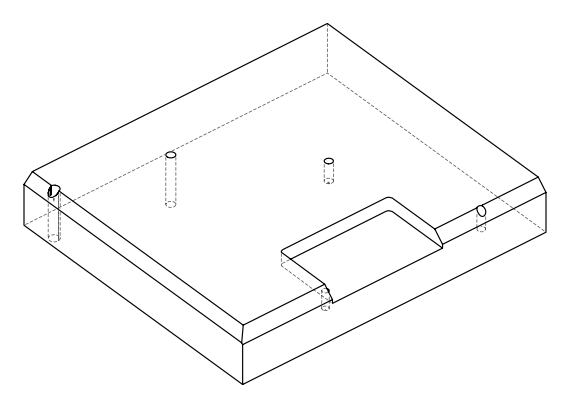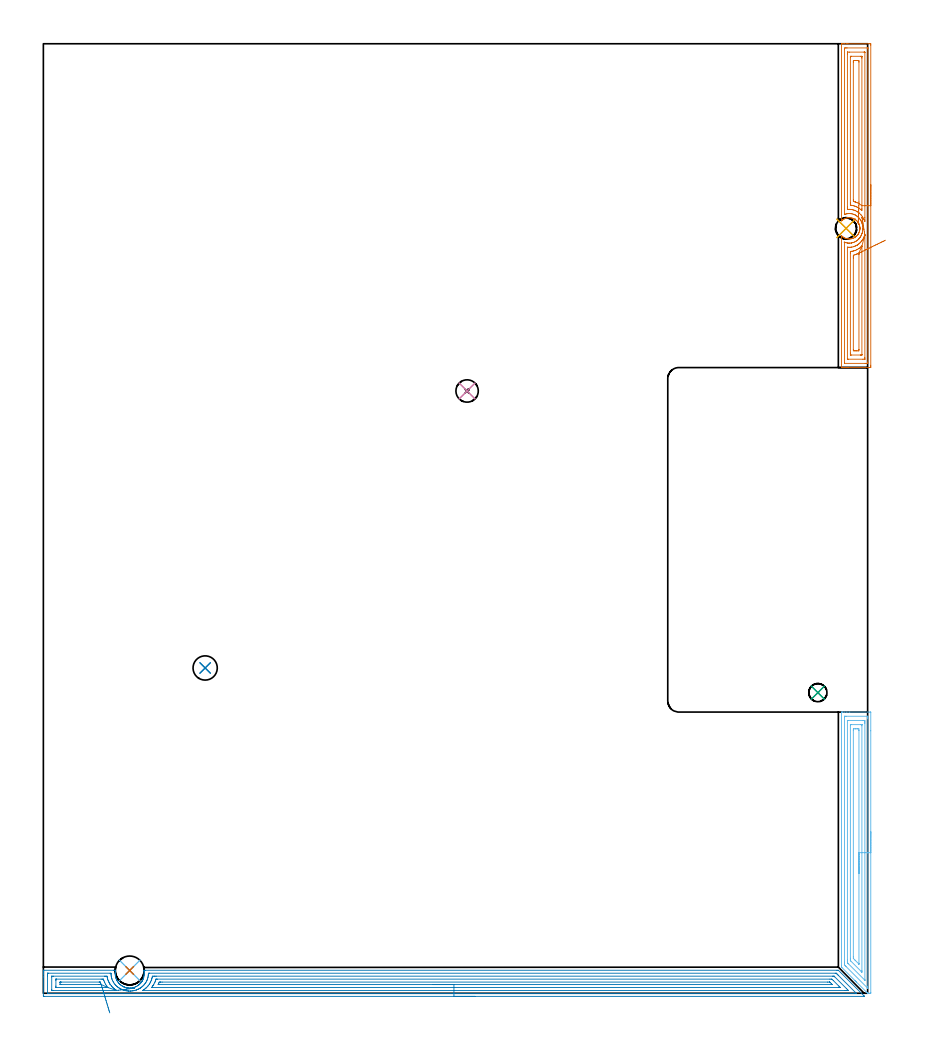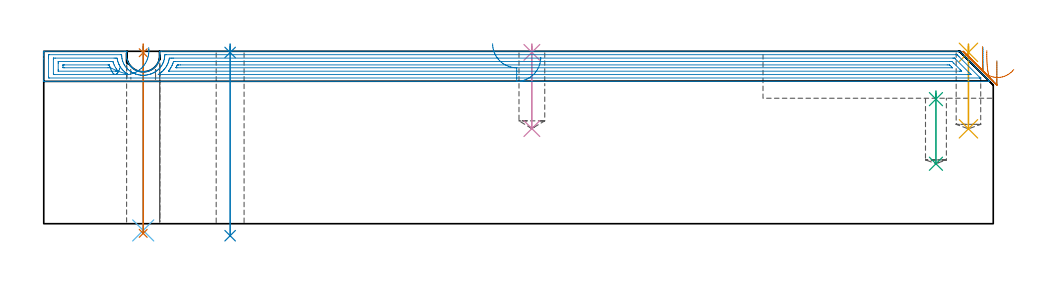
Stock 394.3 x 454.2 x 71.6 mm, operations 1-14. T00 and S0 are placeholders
(PLAN: 15 operations, 8 tool changes, 90.9 min)
(1 SPOT_DRILL | STEP1HOLE | NXT0321_9005460120000 | 0.03 min | 3 mm3)
(2 SPOT_DRILL_1 | STEP1HOLE_1 | NXT0321_9005460120000 | 0.03 min | 1 mm3)
(3 SPOT_DRILL_2 | STEP1POCKET | NXT0321_9005460120000 | 0.03 min | 2082 mm3)
(4 SPOT_DRILL_3 | STEP1POCKET_1 | NXT0321_9005460120000 | 0.03 min | 1 mm3)
(5 SPOT_DRILL_4 | STEP1POCKET_2 | NXT0321_9005460120000 | 0.03 min | 1 mm3)
(6 DRILL_THROUGH_HOLE_INTO_CENTER | STEP1HOLE | NXT0301_042 | 0.31 min | 2798 mm3)
(7 DRILL_TO_ENLARGE_THROUGH_HOLE | STEP1HOLE | NXT0301_103 | 0.31 min | 7872 mm3)
(8 DRILL_THROUGH_HOLE_INTO_CENTER_1 | STEP1HOLE_1 | UGT0301_226 | 0.32 min | 7534 mm3)
(9 DRILL_BLIND_HOLE_INTO_CENTER | STEP1POCKET | NXT0301_058 | 0.12 min | 1578 mm3)
(10 DRILL_BLIND_HOLE_INTO_CENTER_1 | STEP1POCKET_1 | UGT0301_219 | 0.14 min | 2679 mm3)
(11 DRILL_BLIND_HOLE_INTO_CENTER_2 | STEP1POCKET_2 | NXT0301_073 | 0.14 min | 2513 mm3)
(12 AREA_MILL | FG_CHAMFER_SURFACE | UGT0205_001 | 5.48 min | 13870 mm3)
(13 AREA_MILL_1 | FG_CHAMFER_SURFACE_1 | UGT0205_001 | 6.6 min | 15563 mm3)
(14 AREA_MILL_2 | FG_CHAMFER_SURFACE_2 | UGT0205_001 | 15.61 min | 29682 mm3)
(15 MILL_SLOT | SLOT_PARTIAL_RECTANGULAR | NXT0201_013 | Follow Part, ap 2.5, ae 75% | 61.75 min | 303507 mm3)
(TOOL NXT0321_9005460120000 | NC Spot Drill, 142deg, 12mm, Carbide, Uncoated | D12 PA142 FL30 Z2)
(TOOL NXT0301_042 | Carbide Drill 7.1mm [860.1-0710-057A1-MM 2214] | D7.1 PA140 FL85 Z2)
(TOOL NXT0301_103 | Carbide Drill 13.8mm [860.1-1380-062A1-MM 2214] | D13.8 PA140 FL77 Z2)
(TOOL UGT0301_226 | Twist Drill 11.6 mm | D11.6 PA118 FL90 Z2)
(TOOL NXT0301_058 | Carbide Drill 8.7mm [860.1-0870-026A1-MM 2214] | D8.7 PA140 FL47 Z2)
(TOOL UGT0301_219 | Twist Drill 10.7 mm | D10.7 PA118 FL90 Z2)
(TOOL NXT0301_073 | Carbide Drill 10.2mm [860.1-1020-031A1-MM 2214] | D10.2 PA140 FL55 Z2)
(TOOL UGT0205_001 | Chamfer Mill 20 x 3 x 45 deg. | D20 FL50 Z2)
(TOOL NXT0201_013 | ENDMILL 10mm | D10 FL30 Z4)
(OP 1 SPOT_DRILL)
G17 G21 G94 G90
T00 M6
G54
G17 G0 G90 X41.3 Y10.9 S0 M3
G43 Z81.6 H0
G94 G81 G98 Z71.002 F250. R74.6
G80
M5
M2
(OP 2 SPOT_DRILL_1)
G17 G21 G94 G90
T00 M6
G54
G17 G0 G90 X77.4 Y155.6 S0 M3
G43 Z81.6 H0
G94 G81 G98 Z71.101 F250. R74.6
G80
M5
M2
(OP 3 SPOT_DRILL_2)
G17 G21 G94 G90
T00 M6
G54
G17 G0 G90 X370.5 Y143.8 S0 M3
G43 Z81.6 H0
G94 G81 G98 Z51.726 F250. R55.1
G80
M5
M2
(OP 4 SPOT_DRILL_3)
G17 G21 G94 G90
T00 M6
G54
G17 G0 G90 X202.7 Y288.1 S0 M3
G43 Z81.6 H0
G94 G81 G98 Z71.139 F250. R74.6
G80
M5
M2
(OP 5 SPOT_DRILL_4)
G17 G21 G94 G90
T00 M6
G54
G17 G0 G90 X384. Y365.9 S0 M3
G43 Z81.6 H0
G94 G81 G98 Z71.161 F250. R74.6
G80
M5
M2
(OP 6 DRILL_THROUGH_HOLE_INTO_CENTER)
G17 G21 G94 G90
T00 M6
G54
G17 G0 G90 X41.3 Y10.9 S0 M3
G43 Z81.6 H1
G94 G73 G98 Z-2.792 F250. Q6.763 R73.6
G80
M5
M2
(OP 7 DRILL_TO_ENLARGE_THROUGH_HOLE)
G17 G21 G94 G90
T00 M6
G54
G17 G0 G90 X41.3 Y10.9 S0 M3
G43 Z81.6 H1
G94 G73 G98 Z-4.011 F250. Q12.602 R73.6
G80
M5
M2
(OP 8 DRILL_THROUGH_HOLE_INTO_CENTER_1)
G17 G21 G94 G90
T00 M6
G54
G17 G0 G90 X77.4 Y155.6 S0 M3
G43 Z81.6 H0
G94 G73 G98 Z-4.985 F250. Q10.941 R73.6
G80
M5
M2
(OP 9 DRILL_BLIND_HOLE_INTO_CENTER)
G17 G21 G94 G90
T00 M6
G54
G17 G0 G90 X370.5 Y143.8 S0 M3
G43 Z81.6 H1
G94 G81 G98 Z24.9 F250. R54.1
G80
M5
M2
(OP 10 DRILL_BLIND_HOLE_INTO_CENTER_1)
G17 G21 G94 G90
T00 M6
G54
G17 G0 G90 X202.7 Y288.1 S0 M3
G43 Z81.6 H0
G94 G81 G98 Z39.5 F250. R73.6
G80
M5
M2
(OP 11 DRILL_BLIND_HOLE_INTO_CENTER_2)
G17 G21 G94 G90
T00 M6
G54
G17 G0 G90 X384. Y365.9 S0 M3
G43 Z81.6 H1
G94 G81 G98 Z39.4 F250. R73.6
G80
M5
M2
(OP 12 AREA_MILL)
G17 G21 G94 G90
T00 M6
G54
G17 G0 G90 X395.8 Y77.25 S1061 M3
G43 Z81.6 H0
Z67.6
G94 G1 Y77.212 Z66.728 F250.
Y77.098 Z65.864
Y76.909 Z65.012
Y76.647 Z64.18
Y76.313 Z63.374
Y75.91 Z62.6
Y75.442 Z61.864
Y74.91 Z61.172
Y74.321 Z60.529
Y73.678 Z59.94
Y72.986 Z59.408
Y72.25 Z58.94
Y71.476 Z58.537
Y70.67 Z58.203
Y69.838 Z57.941
Y68.986 Z57.752
Y68.122 Z57.638
Y67.25 Z57.6
Y0.421
X395.797 Y0.183 Z57.603
X395.791 Y0.003 Z57.605
X395.748 Y0. Z57.648
X395.569 Z57.826
X395.389 Z58.005
X394.611 Z58.788
X394.511 Z58.887
X394.315 Y0.001 Z59.083
X394.298 Y0.005 Z59.1
X394.291 Y0.009 Z59.107
X394.265 Y0.034 Z59.133
X394.071 Y0.227 Z59.325
X393.967 Y0.332 Z59.431
X393.749 Y0.551 Z59.651
X388.991 Y5.308 Z64.408
X388.946 Y5.352 Z64.451
X388.9 Y5.399 Z64.499
X388.703 Y5.596 Z64.695
X388.654 Y5.645 Z64.743
X388.602 Y5.698 Z64.797
X388.416 Y5.884 Z64.983
X388.361 Y5.938 Z65.036
X388.303 Y5.996 Z65.095
X381.981 Y12.319 Z71.418
X381.801 Y12.505 Z71.586
X381.8 Y13.149 Z71.6
Y134.317
X381.803 Y134.49 Z71.588
X381.966 Y134.498 Z71.426
X382.137 Y134.5 Z71.263
X382.37 Z71.03
X383.089 Z70.305
X384.328 Z69.069
X385.725 Z67.67
X395.389 Z58.008
X395.651 Y134.498 Z57.747
X395.792 Y134.49 Z57.606
X395.799 Y134.347 Z57.599
X395.8 Y125.542 Z57.6
Y67.25
X394.386 Z59.014
Y3.313
X394.384 Y2.548 Z59.016
X394.381 Y2.419 Z59.019
X394.379 Y2.387 Z59.021
X394.373 Z59.027
X394.365 Y2.39 Z59.035
X394.332 Y2.419 Z59.068
X383.968 Y12.782 Z69.432
X383.603 Y13.149 Z69.797
X383.226 Y13.536 Z70.174
X383.217 Y13.914 Z70.183
X383.216 Y14.044 Z70.184
X383.214 Y14.811 Z70.186
X383.215 Y131.954 Z70.185
X383.221 Y132.481 Z70.179
X383.238 Y132.49 Z70.162
X383.31 Y132.495 Z70.09
X383.42 Y132.498 Z69.98
X383.557 Y132.5 Z69.843
X383.968 Z69.432
X394.1 Z59.3
X394.305 Y132.497 Z59.095
X394.34 Y132.495 Z59.06
X394.373 Y132.491 Z59.027
X394.379 Y132.446 Z59.021
X394.384 Y132.21 Z59.016
X394.385 Y132.081 Z59.015
X394.386 Y131.314 Z59.014
Y67.25
X392.972 Z60.428
X392.971 Y6.446 Z60.429
X392.97 Y6.298 Z60.43
X392.969 Y6.245 Z60.431
X392.967 Y6.239 Z60.433
X392.966 Y6.238 Z60.434
X392.951 Y6.25 Z60.449
X392.898 Y6.301 Z60.502
X392.753 Y6.446 Z60.647
X385.156 Y14.044 Z68.244
X384.847 Y14.355 Z68.553
X384.705 Y14.502 Z68.695
X384.636 Y14.575 Z68.764
X384.633 Y14.716 Z68.767
X384.63 Y14.938 Z68.77
X384.629 Y15.159 Z68.771
X384.628 Y15.832 Z68.772
X384.629 Y130.404 Z68.771
X384.63 Y130.459 Z68.77
X384.633 Y130.485 Z68.767
X384.635 Y130.49 Z68.765
X384.647 Y130.496 Z68.753
X384.847 Y130.499 Z68.553
X391.875 Y130.5 Z61.525
X392.551 Y130.499 Z60.849
X392.753 Y130.495 Z60.647
X392.951 Y130.49 Z60.449
X392.965 Y130.293 Z60.435
X392.968 Y130.075 Z60.432
X392.971 Y129.399 Z60.429
Y129.177
X392.972 Y67.25 Z60.428
X391.557 Z61.843
Y10.79
X391.555 Y10.467 Z61.845
X391.552 Y10.135 Z61.848
X391.551 Y10.113 Z61.849
X391.512 Y10.147 Z61.888
X391.404 Y10.25 Z61.996
X391.182 Y10.467 Z62.218
X386.214 Y15.436 Z67.186
X386.116 Y15.537 Z67.284
X386.069 Y15.589 Z67.331
X386.05 Y15.614 Z67.35
X386.048 Y15.643 Z67.352
X386.045 Y15.832 Z67.355
X386.043 Y16.403 Z67.357
Y16.726
Y128.371
X386.045 Y128.44 Z67.355
X386.048 Y128.479 Z67.352
X386.05 Y128.49 Z67.35
X386.058 Y128.492 Z67.342
X386.167 Y128.497 Z67.233
X386.604 Y128.5 Z66.796
X390.996 Z62.404
X391.433 Y128.493 Z61.967
X391.54 Y128.49 Z61.86
X391.551 Y128.482 Z61.849
X391.553 Y128.465 Z61.847
X391.556 Y128.429 Z61.844
X391.557 Y128.351 Z61.843
Y127.933
Y67.25
X390.143 Z63.257
X390.142 Y14.044 Z63.258
Y14.02
X390.138 Y13.994 Z63.262
X390.134 Y13.976 Z63.266
X390.118 Y13.988 Z63.282
X390.056 Y14.044 Z63.344
X388.267 Y15.832 Z65.133
X387.482 Y16.628 Z65.918
X387.463 Y16.726 Z65.937
X387.46 Y16.749 Z65.94
X387.457 Y17.621 Z65.943
X387.458 Y125.822 Z65.942
Y125.846
X387.482 Y126.49 Z65.918
X387.698 Y126.496 Z65.702
X388.361 Y126.499 Z65.039
X388.573 Y126.5 Z64.827
X389.239 Y126.499 Z64.161
X389.453 Z63.947
X390.118 Y126.49 Z63.282
X390.142 Y125.822 Z63.258
X390.143 Y125.797 Z63.257
Y67.25
Y66.378 Z63.295
Y65.514 Z63.409
Y64.662 Z63.598
Y63.83 Z63.86
Y63.024 Z64.194
Y62.25 Z64.597
Y61.514 Z65.065
Y60.822 Z65.596
Y60.179 Z66.186
Y59.59 Z66.829
Y59.058 Z67.521
Y58.59 Z68.257
Y58.187 Z69.031
Y57.853 Z69.837
Y57.591 Z70.669
Y57.402 Z71.52
Y57.288 Z72.385
Y57.25 Z73.257
G0 Z81.6
M5
M2
(OP 13 AREA_MILL_1)
G17 G21 G94 G90
T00 M6
G54
G17 G0 G90 X395.8 Y386.75 S1061 M3
G43 Z81.6 H0
Z67.6
G94 G1 Y386.712 Z66.728 F250.
Y386.598 Z65.864
Y386.409 Z65.012
Y386.147 Z64.18
Y385.813 Z63.374
Y385.41 Z62.6
Y384.942 Z61.864
Y384.41 Z61.172
Y383.821 Z60.529
Y383.178 Z59.94
Y382.486 Z59.408
Y381.75 Z58.94
Y380.976 Z58.537
Y380.17 Z58.203
Y379.338 Z57.941
Y378.486 Z57.752
Y377.622 Z57.638
Y376.75 Z57.6
Y300.394
X395.799 Y299.919 Z57.601
X395.796 Y299.505 Z57.602
X395.792 Y299.31 Z57.605
X395.389 Y299.3 Z58.008
X384.847 Z68.548
X384.306 Z69.091
X383.968 Z69.428
X383.427 Z69.969
X383.089 Z70.305
X382.116 Z71.284
X381.956 Y299.303 Z71.437
X381.802 Y299.31 Z71.588
X381.8 Y299.472 Z71.6
Y361.563
X381.806 Y362.37 Z71.592
X381.994 Y362.199 Z71.405
X382.248 Y361.976 Z71.151
X382.493 Y361.788 Z70.906
X382.797 Y361.579 Z70.603
X383.078 Y361.42 Z70.322
X383.367 Y361.277 Z70.033
X383.8 Y361.103 Z69.6
X384.241 Y360.97 Z69.159
X384.677 Y360.878 Z68.723
X385.115 Y360.826 Z68.285
X385.552 Y360.811 Z67.848
X385.989 Y360.834 Z67.411
X386.428 Y360.896 Z66.972
X386.863 Y360.996 Z66.537
X387.304 Y361.142 Z66.096
X387.737 Y361.328 Z65.663
X388.201 Y361.579 Z65.199
X388.611 Y361.87 Z64.789
X388.95 Y362.158 Z64.45
X389.272 Y362.472 Z64.128
X389.376 Y362.595 Z64.024
X389.485 Y362.723 Z63.915
X389.585 Y362.864 Z63.813
X389.642 Y362.945 Z63.753
X389.679 Y362.995 Z63.719
X389.709 Y363.037 Z63.689
X389.869 Y363.29 Z63.531
X389.916 Y363.364 Z63.484
X389.938 Y363.408 Z63.462
X390.068 Y363.668 Z63.329
X390.138 Y363.804 Z63.261
X390.323 Y364.257 Z63.073
X390.358 Y364.351 Z63.04
X390.456 Y364.748 Z62.939
X390.494 Y364.944 Z62.903
X390.529 Y365.136 Z62.865
X390.531 Y365.149 Z62.862
X390.557 Y365.386 Z62.836
X390.573 Y365.535 Z62.819
X390.581 Y365.594 Z62.814
X390.582 Y365.655
Y365.708 Z62.811
X390.583 Y365.824 Z62.809
Y365.877 Z62.806
X390.586 Y366.041 Z62.809
X390.579 Y366.142 Z62.817
X390.566 Y366.316 Z62.827
X390.557 Y366.464 Z62.839
X390.555 Y366.489 Z62.841
X390.543 Y366.559 Z62.852
X390.491 Y366.888 Z62.908
X390.483 Y366.934 Z62.916
X390.358 Y367.447 Z63.04
X390.29 Y367.639 Z63.108
X390.218 Y367.816 Z63.177
X390.214 Y367.826 Z63.181
X390.118 Y368.031 Z63.281
X390.11 Y368.047 Z63.289
X390.004 Y368.263 Z63.389
X389.996 Y368.28 Z63.398
X389.844 Y368.541 Z63.553
X389.74 Y368.719 Z63.658
X389.679 Y368.803 Z63.718
X389.573 Y368.945 Z63.815
X389.482 Y369.075 Z63.912
X389.414 Y369.156 Z63.984
X389.245 Y369.351 Z64.153
X388.992 Y369.611 Z64.408
X388.611 Y369.93 Z64.789
X388.182 Y370.223 Z65.218
X387.737 Y370.48 Z65.663
X387.691 Y370.503 Z65.709
X387.28 Y370.668 Z66.12
X386.863 Y370.803 Z66.537
X386.428 Y370.904 Z66.972
X385.989 Y370.966 Z67.411
X385.552 Y370.989 Z67.848
X385.115 Y370.974 Z68.285
X384.677 Y370.922 Z68.723
X384.241 Y370.831 Z69.159
X383.8 Y370.697 Z69.6
X383.367 Y370.529 Z70.033
X383.31 Y370.503 Z70.09
X382.895 Y370.271 Z70.505
X382.494 Y370.01 Z70.906
X382.258 Y369.834 Z71.142
X382.202 Y369.788 Z71.198
X382.005 Y369.611 Z71.395
X381.911 Y369.522 Z71.488
X381.806 Y369.431 Z71.592
X381.8 Y369.603 Z71.6
Y454.028
X381.802 Y454.19 Z71.588
X381.956 Y454.198 Z71.437
X382.116 Y454.2 Z71.283
X382.413 Z70.986
X383.089 Z70.305
X384.306 Z69.091
X384.847 Z68.548
X395.389 Z58.008
X395.662 Y454.197 Z57.735
X395.792 Y454.19 Z57.606
X395.799 Y454.058 Z57.599
X395.8 Y453.581 Z57.6
Y376.75
X394.386 Z59.014
X394.385 Y301.833 Z59.015
X394.384 Y301.705 Z59.016
X394.379 Y301.332 Z59.021
X394.021 Y301.309 Z59.379
X393.632 Y301.304 Z59.768
X393.152 Y301.3 Z60.248
X383.293 Y301.301 Z70.107
X383.261 Y301.302 Z70.139
X383.227 Y301.306 Z70.173
X383.221 Y301.31 Z70.179
X383.218 Y301.317 Z70.182
X383.216 Y301.345 Z70.184
X383.214 Y301.578 Z70.186
Y301.705
X383.215 Y359.17 Z70.185
X383.216 Y359.217 Z70.184
X383.218 Y359.239 Z70.182
X383.219 Y359.242 Z70.181
X383.274 Y359.226 Z70.126
X383.789 Y359.064 Z69.611
X383.968 Y359.017 Z69.432
X384.587 Y358.882 Z68.813
X384.847 Y358.852 Z68.553
X384.88 Y358.848 Z68.52
X385.317 Y358.829 Z68.083
X385.725 Y358.824 Z67.675
X385.781 Y358.825 Z67.619
X386.398 Y358.882 Z67.002
X386.577 Y358.909 Z66.823
X386.604 Y358.915 Z66.796
X387.278 Y359.09 Z66.122
X387.482 Y359.158 Z65.918
X387.922 Y359.328 Z65.478
X388.361 Y359.535 Z65.039
X388.517 Y359.616 Z64.883
X388.8 Y359.776 Z64.6
X389.06 Y359.958 Z64.34
X389.239 Y360.09 Z64.161
X389.554 Y360.349 Z63.846
X389.909 Y360.669 Z63.491
X390.015 Y360.774 Z63.385
X390.118 Y360.881 Z63.282
X390.428 Y361.247 Z62.972
X390.657 Y361.562 Z62.743
X390.795 Y361.767 Z62.605
X390.996 Y362.089 Z62.404
X391.124 Y362.326 Z62.276
X391.191 Y362.456 Z62.209
X391.326 Y362.737 Z62.074
X391.407 Y362.931 Z61.993
X391.577 Y363.349 Z61.823
X391.623 Y363.477 Z61.777
X391.654 Y363.574 Z61.746
X391.825 Y364.243 Z61.575
X391.83 Y364.265 Z61.57
X391.834 Y364.284 Z61.566
X391.875 Y364.502 Z61.525
X391.951 Y365.058 Z61.449
X391.959 Y365.136 Z61.441
X391.99 Y365.521 Z61.41
X391.997 Y365.906 Z61.403
X391.996 Y366.029 Z61.404
X391.942 Y366.855 Z61.458
X391.933 Y366.923 Z61.467
X391.875 Y367.293 Z61.525
X391.76 Y367.816 Z61.64
X391.725 Y367.969 Z61.675
X391.664 Y368.192 Z61.736
X391.596 Y368.397 Z61.804
X391.48 Y368.71 Z61.92
X391.375 Y368.955 Z62.025
X391.141 Y369.456 Z62.259
X391.058 Y369.603 Z62.342
X390.996 Y369.706 Z62.404
X390.693 Y370.186 Z62.707
X390.47 Y370.496 Z62.93
X390.118 Y370.914 Z63.282
X389.631 Y371.39 Z63.769
X389.239 Y371.71 Z64.161
X388.99 Y371.881 Z64.41
X388.745 Y372.047 Z64.655
X388.367 Y372.277 Z65.033
X388.356 Y372.283 Z65.044
X387.997 Y372.449 Z65.403
X387.75 Y372.548 Z65.65
X387.482 Y372.644 Z65.918
X386.979 Y372.794 Z66.421
X386.604 Y372.878 Z66.796
X385.938 Y372.96 Z67.462
X385.725 Y372.971 Z67.675
X385.057 Y372.963 Z68.343
X384.847 Y372.94 Z68.553
X384.538 Y372.902 Z68.862
X384.285 Y372.854 Z69.115
X383.968 Y372.783 Z69.432
X383.588 Y372.67 Z69.812
X383.231 Y372.56 Z70.169
X383.221 Y372.561 Z70.179
X383.219 Y372.585 Z70.181
X383.216 Y372.651 Z70.184
X383.215 Y372.784 Z70.185
X383.214 Y373.05 Z70.186
X383.215 Y451.667 Z70.185
X383.216 Y451.795 Z70.184
X383.221 Y452.168 Z70.179
X383.579 Y452.191 Z69.821
X383.968 Y452.196 Z69.432
X384.448 Y452.2 Z68.952
X394.307 Y452.199 Z59.093
X394.339 Y452.198 Z59.061
X394.373 Y452.194 Z59.027
X394.379 Y452.19 Z59.021
X394.382 Y452.183 Z59.018
X394.384 Y452.155 Z59.016
X394.386 Y451.922 Z59.014
Y451.795
Y376.75
X392.972 Z60.428
Y371.168
X392.971 Y370.275 Z60.429
X392.97 Y369.603 Z60.43
X392.969 Y369.384 Z60.431
X392.965 Y369.191 Z60.435
X392.753 Y369.602 Z60.647
X392.502 Y370.169 Z60.898
X392.345 Y370.496 Z61.055
X392.181 Y370.807 Z61.219
X391.875 Y371.326 Z61.525
X391.836 Y371.39 Z61.564
X391.769 Y371.497 Z61.631
X391.47 Y371.911 Z61.93
X391.304 Y372.119 Z62.096
X391.17 Y372.283 Z62.23
X390.996 Y372.481 Z62.404
X390.271 Y373.176 Z63.129
X390.118 Y373.302 Z63.282
X389.625 Y373.678 Z63.775
X389.239 Y373.922 Z64.161
X388.992 Y374.07 Z64.408
X388.361 Y374.382 Z65.039
X387.866 Y374.573 Z65.534
X387.482 Y374.687 Z65.918
X387.124 Y374.786 Z66.276
X386.683 Y374.882 Z66.717
X386.604 Y374.894 Z66.796
X386.046 Y374.963 Z67.354
X385.725 Y374.98 Z67.675
X385.708 Z67.692
X384.915 Y374.963 Z68.485
X384.853 Y374.957 Z68.547
X384.847 Z68.553
X384.635 Y374.963 Z68.765
X384.633 Y375.181 Z68.767
X384.629 Y375.857 Z68.771
Y376.078
Y449.336
X384.63 Y450.008 Z68.77
X384.631 Y450.119 Z68.769
X384.635 Y450.172 Z68.765
X384.637 Y450.19 Z68.763
X384.662 Y450.195 Z68.738
X384.847 Y450.198 Z68.553
X385.536 Y450.2 Z67.864
X392.565 Z60.835
X392.753 Y450.197 Z60.647
X392.942 Y450.192 Z60.458
X392.962 Y450.19 Z60.438
X392.965 Y450.178 Z60.435
X392.969 Y450.141 Z60.431
X392.971 Y450.082 Z60.429
X392.972 Y376.75 Z60.428
X391.557 Z61.843
X391.556 Y375.287 Z61.844
X391.555 Y374.963 Z61.845
X391.55 Y374.4 Z61.85
X390.996 Y374.897 Z62.404
X390.919 Y374.963 Z62.481
X390.118 Y375.55 Z63.282
X389.634 Y375.857 Z63.766
X389.239 Y376.064 Z64.161
X388.83 Y376.273 Z64.57
X388.361 Y376.452 Z65.039
X388.001 Y376.575 Z65.399
X387.503 Y376.729 Z65.897
X387.482 Y376.735 Z65.918
X387.425 Y376.75 Z65.975
X386.604 Y376.895 Z66.796
X386.432 Y376.925 Z66.968
X386.05 Y376.99 Z67.35
X386.046 Y377.318 Z67.354
X386.044 Y377.643 Z67.356
X386.043 Y378.214 Z67.357
Y447.898
X386.045 Y448.088 Z67.355
X386.047 Y448.157 Z67.353
X386.049 Y448.188 Z67.351
X386.068 Y448.19 Z67.332
X386.175 Y448.194 Z67.225
X386.604 Y448.2 Z66.796
X386.624 Z66.776
X391.017 Z62.383
X391.425 Y448.196 Z61.975
X391.526 Y448.192 Z61.874
X391.548 Y448.19 Z61.852
X391.551 Y448.178 Z61.849
X391.554 Y448.142 Z61.846
X391.556 Y448.061 Z61.844
X391.557 Y447.651 Z61.843
Y447.328
Y376.75
X390.118 Y377.755 Z63.282
X389.911 Y377.853 Z63.489
X389.239 Y378.184 Z64.161
X388.386 Y378.511 Z65.014
X388.361 Y378.52 Z65.039
X388.309 Y378.537 Z65.091
X387.482 Y378.767 Z65.918
X387.458 Y379.43 Z65.942
X387.457 Y379.455 Z65.943
Y445.541
X387.458 Y445.566 Z65.942
X387.482 Y446.19 Z65.918
X387.716 Y446.197 Z65.684
X388.361 Y446.2 Z65.039
X388.591 Z64.809
X389.239 Z64.161
X389.471 Y446.199 Z63.929
X390.118 Y446.19 Z63.282
X390.142 Y445.541 Z63.258
X390.143 Y445.516 Z63.257
X390.142 Y378.512 Z63.258
X390.118 Y377.755 Z63.282
X390.09 Y376.885 Z63.348
X390.062 Y376.025 Z63.49
X390.034 Y375.18 Z63.707
X390.008 Y374.358 Z63.996
X389.982 Y373.563 Z64.355
X389.957 Y372.803 Z64.783
X389.934 Y372.083 Z65.275
X389.912 Y371.409 Z65.829
X389.892 Y370.786 Z66.438
X389.874 Y370.218 Z67.1
X389.857 Y369.71 Z67.809
X389.843 Y369.265 Z68.56
X389.831 Y368.888 Z69.346
X389.821 Y368.581 Z70.163
X389.813 Y368.345 Z71.003
X389.808 Y368.184 Z71.86
X389.805 Y368.099 Z72.728
Y368.089 Z73.601
G0 X391.632 Y370.952 Z71.896
G1 X391.616 Y371.051 Z71.03
X391.612 Y371.076 Z70.158
X391.62 Y371.026 Z69.287
X391.641 Y370.901 Z68.424
X391.673 Y370.702 Z67.575
X391.717 Y370.431 Z66.747
X391.773 Y370.089 Z65.946
X391.84 Y369.68 Z65.178
X391.917 Y369.207 Z64.45
X392.004 Y368.673 Z63.765
X392.101 Y368.082 Z63.131
X392.206 Y367.438 Z62.551
X392.318 Y366.748 Z62.031
X392.438 Y366.015 Z61.573
X392.563 Y365.245 Z61.182
X392.694 Y364.445 Z60.86
X392.829 Y363.62 Z60.61
X392.966 Y362.777 Z60.434
X392.967 Y362.773 Z60.433
X392.97 Y362.653 Z60.43
X392.971 Y362.552 Z60.429
X392.972 Y362.456 Z60.428
X392.971 Y304.164 Z60.429
X392.97 Y303.492 Z60.43
X392.969 Y303.381 Z60.431
X392.966 Y303.328 Z60.434
X392.963 Y303.31 Z60.437
X392.938 Y303.305 Z60.462
X392.753 Y303.302 Z60.647
X392.064 Y303.3 Z61.336
X385.035 Z68.365
X384.847 Y303.303 Z68.553
X384.658 Y303.308 Z68.742
X384.638 Y303.31 Z68.762
X384.635 Y303.322 Z68.765
X384.631 Y303.359 Z68.769
X384.629 Y303.418 Z68.771
Y356.646
X384.631 Y356.793 Z68.769
X384.634 Y356.846 Z68.766
X384.637 Y356.86 Z68.763
X384.643 Y356.862 Z68.757
X384.684 Z68.716
X384.847 Y356.852 Z68.553
X385.1 Y356.838 Z68.3
X385.725 Y356.829 Z67.675
X385.971 Y356.845 Z67.429
X386.604 Y356.911 Z66.796
X386.762 Y356.934 Z66.638
X387.482 Y357.101 Z65.918
X387.858 Y357.23 Z65.542
X388.128 Y357.332 Z65.272
X388.361 Y357.426 Z65.039
X388.739 Y357.604 Z64.661
X389.239 Y357.868 Z64.161
X389.316 Y357.911 Z64.084
X389.441 Y357.989 Z63.959
X389.836 Y358.275 Z63.564
X390.118 Y358.5 Z63.282
X390.324 Y358.672 Z63.076
X390.56 Y358.882 Z62.84
X390.783 Y359.099 Z62.617
X390.996 Y359.314 Z62.404
X391.207 Y359.561 Z62.193
X391.387 Y359.776 Z62.013
X391.594 Y360.061 Z61.806
X391.875 Y360.469 Z61.525
X391.953 Y360.59 Z61.447
X392. Y360.669 Z61.4
X392.27 Y361.161 Z61.13
X392.471 Y361.562 Z60.929
X392.56 Y361.759 Z60.84
X392.753 Y362.215 Z60.647
X392.822 Y362.386 Z60.578
X392.848 Y362.456 Z60.552
X392.889 Y362.571 Z60.511
X392.934 Y362.696 Z60.466
X392.957 Y362.756 Z60.443
X392.966 Y362.777 Z60.434
X391.551 Y357.396 Z61.849
X391.553 Y357.376 Z61.847
X391.556 Y357.318 Z61.844
X391.557 Y357.237 Z61.843
Y357.095
Y305.602
X391.555 Y305.412 Z61.845
X391.553 Y305.343 Z61.847
X391.551 Y305.312 Z61.849
X391.532 Y305.31 Z61.868
X391.425 Y305.306 Z61.975
X390.996 Y305.3 Z62.404
X390.976 Z62.424
X386.583 Z66.817
X386.175 Y305.304 Z67.225
X386.074 Y305.308 Z67.326
X386.053 Y305.31 Z67.347
X386.049 Y305.322 Z67.351
X386.046 Y305.358 Z67.354
X386.044 Y305.439 Z67.356
X386.043 Y305.849 Z67.357
Y306.172
Y354.091
X386.046 Y354.415 Z67.354
X386.05 Y354.7 Z67.35
X386.055 Y354.83 Z67.345
X386.178 Y354.848 Z67.222
X386.604 Y354.905 Z66.796
X386.954 Y354.953 Z66.446
X387.482 Y355.078 Z65.918
X387.663 Y355.124 Z65.737
X388.278 Y355.309 Z65.122
X388.338 Y355.332 Z65.062
X388.361 Y355.341 Z65.039
X388.955 Y355.598 Z64.445
X389.239 Y355.734 Z64.161
X389.54 Y355.896 Z63.86
X390.082 Y356.202 Z63.318
X390.103 Y356.217 Z63.297
X390.118 Y356.227 Z63.282
X390.609 Y356.596 Z62.791
X390.996 Y356.907 Z62.404
X391.098 Y356.992 Z62.302
X391.215 Y357.095 Z62.185
X391.338 Y357.208 Z62.062
X391.407 Y357.27 Z61.993
X391.551 Y357.396 Z61.849
X390.118 Y354.048 Z63.282
X390.142 Y353.522 Z63.258
Y353.497
Y307.959
Y307.934
X390.118 Y307.31 Z63.282
X389.884 Y307.304 Z63.516
X389.239 Y307.301 Z64.161
X389.009 Y307.3 Z64.391
X388.361 Y307.301 Z65.039
X388.129 Z65.271
X387.482 Y307.31 Z65.918
X387.458 Y307.959 Z65.942
Y307.984
X387.457 Y351.735 Z65.943
X387.458 Y352.629 Z65.942
X387.459 Y352.652 Z65.941
X387.482 Y353.031 Z65.918
X387.857 Y353.141 Z65.543
X388.361 Y353.295 Z65.039
X388.997 Y353.522 Z64.403
X389.168 Y353.594 Z64.232
X389.239 Y353.626 Z64.161
X389.768 Y353.878 Z63.632
X390.118 Y354.048 Z63.282
X390.724 Y354.342 Z62.728
X391.371 Y354.656 Z62.234
X392.054 Y354.988 Z61.805
X392.768 Y355.334 Z61.443
X393.508 Y355.694 Z61.152
X394.268 Y356.062 Z60.934
X395.042 Y356.438 Z60.791
X395.824 Y356.818 Z60.723
X396.609 Y357.199 Z60.731
X397.39 Y357.578 Z60.815
X398.162 Y357.953 Z60.974
X398.918 Y358.32 Z61.208
X399.653 Y358.677 Z61.513
X400.361 Y359.021 Z61.889
X401.037 Y359.349 Z62.332
X401.676 Y359.659 Z62.839
X402.272 Y359.949 Z63.406
X402.822 Y360.216 Z64.029
G0 Z81.6
M5
M2
(OP 14 AREA_MILL_2)
G17 G21 G94 G90
T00 M6
G54
G17 G0 G90 X206.4 Y-1.5 S1061 M3
G43 Z81.6 H0
Z69.1
G94 G1 X206.362 Z68.228 F250.
X206.248 Z67.364
X206.059 Z66.512
X205.797 Z65.68
X205.463 Z64.874
X205.06 Z64.1
X204.592 Z63.364
X204.06 Z62.672
X203.471 Z62.029
X202.828 Z61.44
X202.136 Z60.908
X201.4 Z60.44
X200.626 Z60.037
X199.82 Z59.703
X198.988 Z59.441
X198.136 Z59.252
X197.272 Z59.138
X196.4 Z59.1
X0.626
X0.233 Y-1.496 Z59.102
X0.01 Y-1.492 Z59.106
X0. Y-1.266 Z59.331
Y7.847 Z68.442
Y9.262 Z69.858
Y9.617 Z70.212
Y10.327 Z70.926
Y10.6 Z71.2
Y10.977 Z71.568
X0.008 Y10.997 Z71.588
X0.179 Y11. Z71.6
X33.702
X34.526 Y10.993 Z71.592
X34.52 Y10.949 Z71.548
X34.484 Y10.754 Z71.354
X34.451 Y10.569 Z71.168
X34.404 Y10.21 Z70.809
X34.368 Y9.77 Z70.37
X34.359 Y9.33 Z69.93
X34.378 Y8.889 Z69.489
X34.425 Y8.45 Z69.05
X34.499 Y8.009 Z68.608
X34.601 Y7.57 Z68.17
X34.674 Y7.311 Z67.91
X34.808 Y6.962 Z67.562
X34.913 Y6.69 Z67.289
X35.043 Y6.408 Z67.007
X35.118 Y6.246 Z66.845
X35.21 Y6.077 Z66.676
X35.354 Y5.81 Z66.41
X35.458 Y5.641 Z66.241
X35.567 Y5.476 Z66.076
X35.786 Y5.192 Z65.792
X35.988 Y4.93 Z65.529
X36.217 Y4.669 Z65.266
X36.281 Y4.603 Z65.2
X36.461 Y4.417 Z65.014
X36.682 Y4.22 Z64.818
X36.872 Y4.051 Z64.649
X37.109 Y3.863 Z64.462
X37.354 Y3.685 Z64.283
X37.725 Y3.455 Z64.052
X37.784 Y3.418 Z64.016
X38.248 Y3.158 Z63.756
X38.318 Y3.128 Z63.726
X38.537 Y3.035 Z63.634
X38.619 Y3.001 Z63.598
X38.692 Y2.969 Z63.567
X39.007 Y2.852 Z63.452
X39.141 Y2.803 Z63.403
X39.293 Y2.759 Z63.359
X39.444 Y2.717 Z63.313
X39.513 Y2.698 Z63.291
X39.586 Y2.677 Z63.27
X39.716 Y2.649 Z63.241
X39.96 Y2.595 Z63.186
X40.035 Y2.577 Z63.171
X40.298 Y2.535 Z63.134
X40.407 Y2.521 Z63.115
X40.481 Y2.51 Z63.104
X40.818 Y2.478 Z63.072
X40.928 Y2.467 Z63.062
X41.152 Y2.454 Z63.052
X41.487 Y2.457 Z63.055
X41.748 Y2.474 Z63.068
X41.822 Y2.477 Z63.073
X42.27 Y2.527 Z63.125
X42.642 Y2.596 Z63.187
X42.716 Y2.608 Z63.2
X42.88 Y2.649 Z63.24
X43.089 Y2.699 Z63.292
X43.154 Y2.714 Z63.31
X43.164 Y2.716 Z63.313
X43.609 Y2.852 Z63.452
X43.996 Y3.002 Z63.6
X44.377 Y3.171 Z63.769
X44.43 Y3.199 Z63.796
X44.503 Y3.237 Z63.835
X44.955 Y3.502 Z64.1
X45.396 Y3.793 Z64.392
X45.678 Y4.013 Z64.61
X45.728 Y4.051 Z64.649
X45.943 Y4.24 Z64.84
X46.015 Y4.304 Z64.903
X46.217 Y4.5 Z65.098
X46.29 Y4.57 Z65.167
X46.612 Y4.931 Z65.529
X46.664 Y4.999 Z65.596
X46.814 Y5.192 Z65.787
X46.909 Y5.314 Z65.91
X47.111 Y5.602 Z66.202
X47.183 Y5.705 Z66.305
X47.247 Y5.81 Z66.41
X47.391 Y6.077 Z66.676
X47.482 Y6.246 Z66.845
X47.558 Y6.41 Z67.009
X47.69 Y6.69 Z67.289
X47.758 Y6.867 Z67.467
X47.858 Y7.127 Z67.727
X47.999 Y7.57 Z68.17
X48.077 Y7.865 Z68.464
X48.173 Y8.45 Z69.05
X48.222 Y8.889 Z69.489
X48.241 Y9.33 Z69.93
X48.232 Y9.77 Z70.37
X48.2 Y10.21 Z70.809
X48.164 Y10.488 Z71.087
X48.095 Y10.859 Z71.458
X48.08 Y10.948 Z71.548
X48.074 Y10.993 Z71.592
X48.899 Y11. Z71.6
X379.659
X380.304 Y10.998 Z71.586
X380.35 Y10.951 Z71.549
X380.357 Y10.944 Z71.542
X392.303 Y-1.001 Z59.595
X392.669 Y-1.369 Z59.231
X392.744 Y-1.444 Z59.156
X392.77 Y-1.471 Z59.129
X392.783 Y-1.494 Z59.105
X392.77 Y-1.5 Z59.1
X196.4
Y-0.086 Z60.514
X2.383 Y-0.085 Z60.515
X2.01 Y-0.077 Z60.523
X2.006 Y0.041 Z60.641
X2.001 Y0.292 Z60.892
X2. Y8.257 Z68.857
X2.001 Y8.732 Z69.332
X2.002 Y9.139 Z69.739
X2.01 Y9.551 Z70.151
X2.018 Y9.58 Z70.18
X2.038 Y9.581 Z70.181
X2.091 Y9.584 Z70.184
X2.199 Y9.585 Z70.185
X2.414 Y9.586 Z70.186
X31.946 Y9.585 Z70.185
X32.326 Y9.579 Z70.179
X32.351 Y9.453 Z70.053
X32.368 Y9.168 Z69.768
X32.399 Y8.732 Z69.332
X32.463 Y8.189 Z68.789
X32.523 Y7.847 Z68.447
X32.708 Y7.061 Z67.661
X32.742 Y6.962 Z67.562
X32.808 Y6.775 Z67.375
X33.102 Y6.077 Z66.677
X33.374 Y5.517 Z66.117
X33.564 Y5.192 Z65.792
X33.702 Y4.972 Z65.572
X34.201 Y4.308 Z64.908
X34.596 Y3.85 Z64.45
X35.034 Y3.423 Z64.023
X35.49 Y3.031 Z63.631
X35.773 Y2.816 Z63.416
X36.182 Y2.538 Z63.138
X36.384 Y2.411 Z63.011
X36.708 Y2.217 Z62.817
X37.11 Y2.003 Z62.603
X37.278 Y1.924 Z62.524
X37.391 Y1.876 Z62.476
X37.941 Y1.653 Z62.253
X38.172 Y1.569 Z62.169
X38.302 Y1.524 Z62.124
X39.066 Y1.314 Z61.914
X39.507 Y1.217 Z61.817
X39.96 Y1.147 Z61.747
X40.138 Y1.121 Z61.721
X40.703 Y1.067 Z61.667
X40.854 Y1.056 Z61.656
X40.996 Y1.05 Z61.65
X41.605 Y1.051 Z61.651
X41.748 Y1.059 Z61.659
X42.302 Y1.104 Z61.704
X42.642 Y1.144 Z61.744
X43.081 Y1.218 Z61.818
X43.536 Y1.316 Z61.916
X43.809 Y1.383 Z61.983
X44.43 Y1.567 Z62.167
X44.495 Y1.589 Z62.189
X44.67 Y1.653 Z62.253
X45.21 Y1.878 Z62.478
X45.324 Y1.928 Z62.528
X45.735 Y2.131 Z62.731
X46.217 Y2.408 Z63.008
X46.299 Y2.458 Z63.058
X46.422 Y2.538 Z63.138
X46.83 Y2.817 Z63.417
X47.111 Y3.033 Z63.633
X47.326 Y3.21 Z63.81
X47.567 Y3.423 Z64.023
X47.79 Y3.636 Z64.236
X48.005 Y3.851 Z64.451
X48.22 Y4.095 Z64.695
X48.399 Y4.308 Z64.908
X48.617 Y4.587 Z65.187
X48.899 Y4.972 Z65.572
X48.987 Y5.105 Z65.705
X49.039 Y5.192 Z65.792
X49.305 Y5.676 Z66.276
X49.499 Y6.077 Z66.677
X49.592 Y6.277 Z66.877
X49.793 Y6.773 Z67.373
X49.84 Y6.916 Z67.516
X49.853 Y6.962 Z67.562
X50.034 Y7.609 Z68.209
X50.077 Y7.847 Z68.447
X50.161 Y8.368 Z68.968
X50.201 Y8.732 Z69.332
X50.235 Y9.179 Z69.779
X50.265 Y9.579 Z70.179
X50.687 Y9.585 Z70.185
X50.719 Y9.586 Z70.186
X378.796
X379.226 Y9.58 Z70.18
X379.249 Y9.579 Z70.179
X379.286 Y9.552 Z70.152
X379.374 Y9.471 Z70.071
X379.502 Y9.347 Z69.947
X379.658 Y9.192 Z69.792
X380.119 Y8.732 Z69.332
X388.598 Y0.252 Z60.852
X388.811 Y0.032 Z60.632
X388.895 Y-0.057 Z60.543
X388.913 Y-0.08 Z60.52
X388.881 Y-0.081 Z60.519
X388.787 Y-0.084 Z60.516
X388.598 Y-0.086 Z60.514
X388.567
X196.4
Y1.328 Z61.928
X47.748 Y1.329 Z61.929
X47.644 Y1.33 Z61.93
X47.57 Y1.333 Z61.933
X47.546 Y1.334 Z61.934
X47.568 Y1.351 Z61.951
X47.733 Y1.465 Z62.065
X48.014 Y1.653 Z62.253
X48.52 Y2.028 Z62.628
X48.899 Y2.332 Z62.932
X49.01 Y2.428 Z63.028
X49.13 Y2.538 Z63.138
X49.466 Y2.862 Z63.462
X49.793 Y3.2 Z63.8
X49.899 Y3.319 Z63.919
X49.986 Y3.423 Z64.023
X50.295 Y3.811 Z64.411
X50.687 Y4.335 Z64.935
X51.009 Y4.874 Z65.474
X51.184 Y5.192 Z65.792
X51.313 Y5.458 Z66.058
X51.581 Y6.033 Z66.633
X51.729 Y6.443 Z67.043
X51.821 Y6.724 Z67.324
X51.89 Y6.962 Z67.562
X52.015 Y7.417 Z68.017
X52.098 Y7.847 Z68.447
X52.158 Y8.161 Z68.761
X52.475 Y8.165 Z68.765
X53.043 Y8.17 Z68.77
X53.369 Y8.171 Z68.771
X53.935 Y8.172 Z68.772
X377.543 Y8.171 Z68.771
X377.871 Y8.168 Z68.768
X378.197 Y8.165 Z68.765
X378.23 Y8.159 Z68.759
X378.252 Y8.141 Z68.741
X378.297 Y8.101 Z68.701
X378.384 Y8.016 Z68.616
X378.554 Y7.847 Z68.447
X384.128 Y2.273 Z62.873
X384.745 Y1.653 Z62.253
X385.022 Y1.37 Z61.97
X385.044 Y1.335 Z61.935
X385.022 Y1.334 Z61.934
X384.455 Y1.33 Z61.93
X384.128 Y1.329 Z61.929
X383.562 Y1.328 Z61.928
X196.4
Y2.743 Z63.343
X52.268
X51.9 Y2.745 Z63.345
X51.797 Y2.748 Z63.348
X51.767 Y2.749 Z63.349
X51.775 Y2.764 Z63.364
X51.807 Y2.809 Z63.409
X52.27 Y3.423 Z64.023
X52.357 Y3.54 Z64.14
X52.475 Y3.708 Z64.308
X52.705 Y4.08 Z64.68
X52.842 Y4.308 Z64.908
X53.246 Y5.071 Z65.671
X53.369 Y5.342 Z65.942
X53.581 Y5.867 Z66.467
X53.661 Y6.077 Z66.677
X53.871 Y6.706 Z67.306
X53.886 Y6.748 Z67.348
X53.921 Y6.75 Z67.35
X54.263 Y6.755 Z67.355
X54.47 Y6.757 Z67.357
X376.29
X376.977 Y6.752 Z67.352
X377.191 Y6.75 Z67.35
X377.871 Y6.081 Z66.681
X380.552 Y3.399 Z63.999
X380.959 Y2.985 Z63.585
X381.157 Y2.782 Z63.382
X381.186 Y2.748 Z63.348
X381.16 Y2.747 Z63.347
X381.103 Y2.745 Z63.345
X380.552 Y2.743 Z63.343
X380.346
X196.4
Y4.157 Z64.757
X55.309
X55.157 Y4.159 Z64.759
X55.005 Y4.162 Z64.762
X54.919 Y4.165 Z64.765
X54.951 Y4.237 Z64.837
X54.984 Y4.308 Z64.908
X55.041 Y4.422 Z65.022
X55.157 Y4.654 Z65.254
X55.323 Y5.028 Z65.628
X55.398 Y5.192 Z65.792
X55.463 Y5.333 Z65.933
X55.746 Y5.339 Z65.939
X55.9 Y5.342 Z65.942
X56.051 Y5.343 Z65.943
X56.793
X375.189
X375.932 Y5.342 Z65.942
X376.083 Y5.339 Z65.939
X376.131 Y5.336 Z65.936
X376.162 Y5.327 Z65.927
X376.191 Y5.302 Z65.902
X376.305 Y5.192 Z65.792
X376.977 Y4.525 Z65.125
X377.194 Y4.308 Z64.908
X377.264 Y4.235 Z64.835
X377.317 Y4.177 Z64.777
X377.326 Y4.164 Z64.764
X377.322 Y4.163 Z64.763
X377.281 Y4.16 Z64.76
X377.128 Y4.157 Z64.757
X196.4
X195.528 Z64.795
X194.664 Z64.909
X193.812 Z65.098
X192.98 Z65.36
X192.174 Z65.694
X191.4 Z66.097
X190.664 Z66.565
X189.972 Z67.096
X189.329 Z67.686
X188.74 Z68.329
X188.208 Z69.021
X187.74 Z69.757
X187.337 Z70.531
X187.003 Z71.337
X186.741 Z72.169
X186.552 Z73.02
X186.438 Z73.885
X186.4 Z74.757
G0 Z81.6
X43.581 Y2.474
Z73.161
G1 X43.657 Y2.484 Z72.292
X43.658 Z71.42
X43.583 Y2.474 Z70.551
X43.434 Y2.454 Z69.691
X43.211 Y2.424 Z68.848
X42.916 Y2.385 Z68.028
X42.552 Y2.336 Z67.237
X42.12 Y2.278 Z66.481
X41.625 Y2.212 Z65.766
X41.07 Y2.137 Z65.097
X40.459 Y2.056 Z64.48
X39.797 Y1.967 Z63.918
X39.089 Y1.872 Z63.417
X38.341 Y1.772 Z62.98
X37.558 Y1.667 Z62.611
X36.745 Y1.558 Z62.312
X35.91 Y1.446 Z62.085
X35.059 Y1.332 Z61.932
X34.924 Y1.329 Z61.929
X4.53
X4.202 Y1.331 Z61.931
X4.093 Y1.332 Z61.932
X4.015 Y1.335 Z61.935
X4.009 Y1.453 Z62.053
X4.004 Y1.653 Z62.253
X4.001 Y1.853 Z62.453
Y7.847 Z68.447
X4.002 Y8.046 Z68.646
X4.006 Y8.113 Z68.713
X4.01 Y8.161 Z68.761
X4.04 Y8.165 Z68.765
X4.202 Y8.167 Z68.767
X4.769 Y8.171 Z68.771
X29.233
X29.801 Y8.169 Z68.769
X30.127 Y8.165 Z68.765
X30.441 Y8.16 Z68.76
X30.505 Y7.847 Z68.447
X30.603 Y7.375 Z67.975
X30.709 Y6.962 Z67.562
X30.8 Y6.635 Z67.235
X31.004 Y6.094 Z66.694
X31.02 Y6.052 Z66.652
X31.189 Y5.666 Z66.266
X31.291 Y5.454 Z66.054
X31.423 Y5.192 Z65.792
X31.594 Y4.869 Z65.469
X31.914 Y4.325 Z64.925
X31.927 Y4.308 Z64.908
X31.959 Y4.263 Z64.863
X32.472 Y3.597 Z64.197
X32.618 Y3.423 Z64.023
X32.808 Y3.205 Z63.805
X33.139 Y2.862 Z63.462
X33.474 Y2.538 Z63.138
X33.702 Y2.339 Z62.939
X34.081 Y2.026 Z62.626
X34.584 Y1.653 Z62.253
X34.596 Y1.645 Z62.245
X34.952 Y1.409 Z62.009
X35.028 Y1.356 Z61.956
X35.059 Y1.332 Z61.932
X30.807 Y2.75 Z63.35
X30.127 Y2.744 Z63.344
X29.919 Y2.743 Z63.343
X6.122
X6.067 Y2.744 Z63.344
X6.027 Y2.747 Z63.347
X6.011 Y2.749 Z63.349
X6.009 Y2.769 Z63.369
X6.004 Y2.983 Z63.583
X6. Y3.413 Z64.013
Y6.067 Z66.667
X6.005 Y6.515 Z67.115
X6.01 Y6.733 Z67.333
X6.013 Y6.751 Z67.351
X6.039 Y6.753 Z67.353
X6.099 Y6.755 Z67.355
X6.197 Y6.757 Z67.357
X27.652
X28.339 Y6.756 Z67.356
X28.549 Y6.754 Z67.354
X28.701 Y6.75 Z67.35
X28.729 Y6.68 Z67.28
X28.785 Y6.52 Z67.12
X28.944 Y6.077 Z66.677
X29.233 Y5.336 Z65.936
X29.297 Y5.192 Z65.792
X29.353 Y5.074 Z65.674
X29.758 Y4.308 Z64.908
X30.127 Y3.704 Z64.304
X30.324 Y3.423 Z64.023
X30.807 Y2.75 Z63.35
X27.676 Y4.163 Z64.763
X27.647 Y4.161 Z64.761
X27.595 Y4.159 Z64.759
X27.445 Y4.157 Z64.757
X26.703
X8.672
X8.02 Y4.164 Z64.764
X8.01 Y4.213 Z64.813
X8.008 Y4.308 Z64.908
X8.001 Y4.972 Z65.572
Y5.192 Z65.792
X8.003 Y5.276 Z65.876
X8.006 Y5.316 Z65.916
X8.009 Y5.332 Z65.932
X8.064 Y5.336 Z65.936
X8.368 Y5.341 Z65.941
X8.52 Y5.343 Z65.943
X26.703
X27.007 Y5.341 Z65.941
X27.094 Y5.339 Z65.939
X27.142 Y5.336 Z65.936
X27.147 Y5.328 Z65.928
X27.172 Y5.28 Z65.88
X27.211 Y5.192 Z65.792
X27.445 Y4.653 Z65.253
X27.613 Y4.308 Z64.908
X27.668 Y4.191 Z64.791
X27.676 Y4.163 Z64.763
X27.866 Y3.535 Z64.188
X28.069 Y2.862 Z63.672
X28.284 Y2.147 Z63.219
X28.51 Y1.398 Z62.833
X28.745 Y0.62 Z62.517
X28.987 Y-0.182 Z62.273
X29.234 Y-1.001 Z62.103
X29.484 Y-1.831 Z62.008
X29.736 Y-2.666 Z61.989
X29.988 Y-3.5 Z62.046
X30.237 Y-4.325 Z62.178
X30.481 Y-5.137 Z62.386
X30.72 Y-5.927 Z62.666
X30.95 Y-6.692 Z63.017
X31.171 Y-7.424 Z63.437
X31.381 Y-8.119 Z63.921
X31.577 Y-8.77 Z64.467
X31.759 Y-9.373 Z65.071
G0 Z81.6
M5
M2
